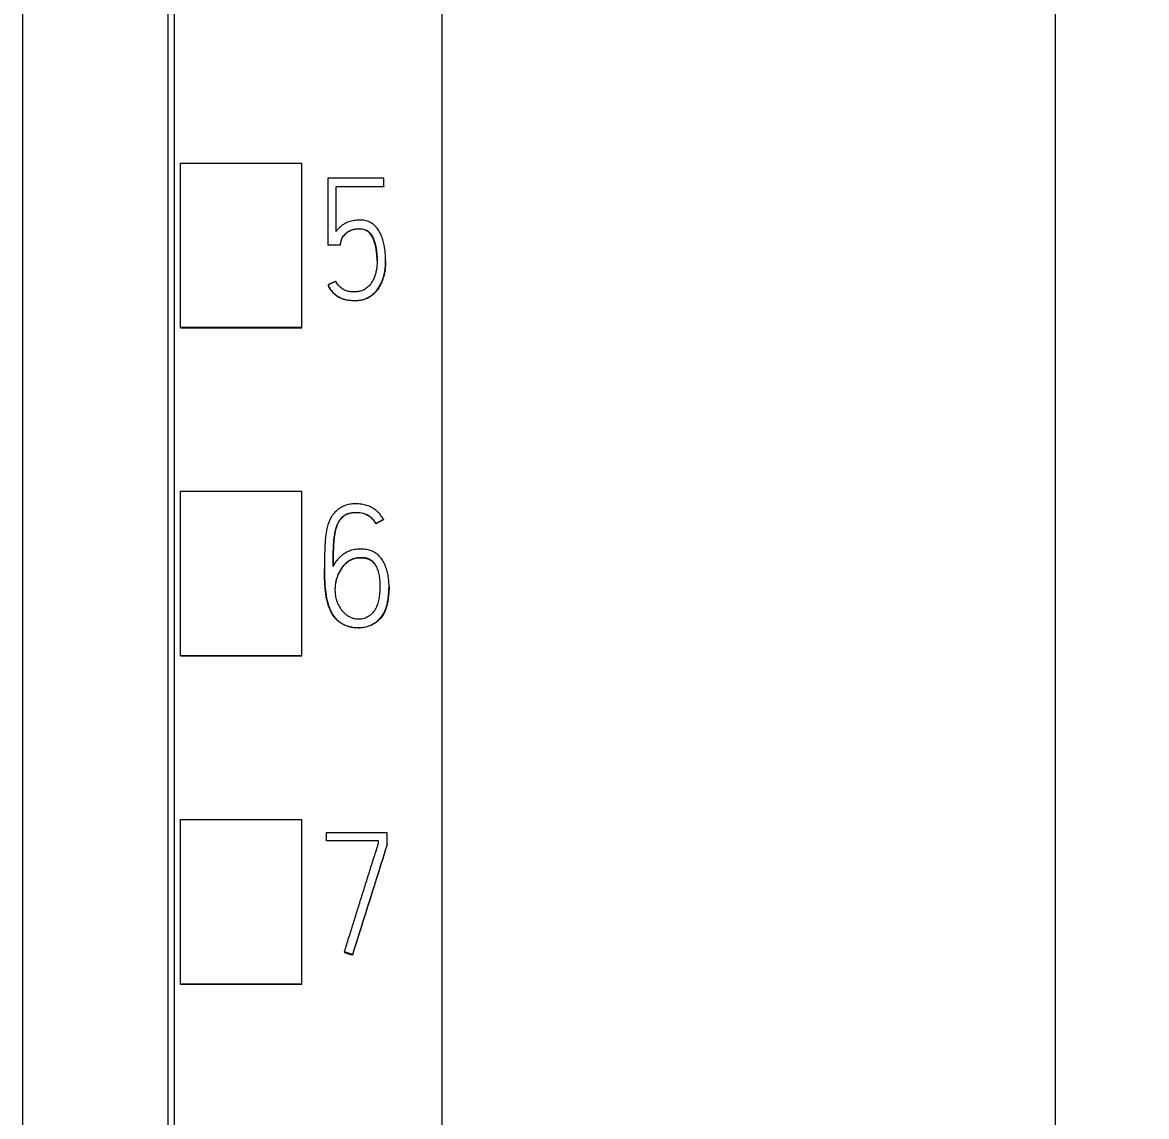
# Model space of a CAD drawing. Header units: millimetres. Extents: x 0 to 594, y 0 to 420.
# Drawn here: x 263.27 to 281.77, y 259.97 to 277.97 of the extents above; entities that cross this region are included whole.
import ezdxf

# ---------------------------------------------------------------- set-up
doc = ezdxf.new("R2010")
doc.units = ezdxf.units.MM
doc.layers.add('1', color=7, linetype='Continuous')
doc.layers.add('106', color=7, linetype='Continuous')
doc.styles.add('latin_extended', font='simplex.shx')
doc.dimstyles.get("Standard").update_dxf_attribs({"dimtxt": 0.18, "dimasz": 0.18, "dimexe": 0.18, "dimexo": 0.0625, "dimgap": 0.09, "dimtad": 0, "dimtih": 1, "dimtoh": 1, "dimdec": 4, "dimzin": 0, "dimdsep": 46, "dimtxsty": 'Standard', "dimcen": 0.09, "dimadec": 0, "dimazin": 0, "dimtfac": 1, "dimtdec": 4, "dimtofl": 0, "dimtmove": 0, "dimatfit": 3, "dimfxl": 1, "dimtolj": 1, "dimtzin": 0, "dimarcsym": 0})

# ---------------------------------------------------------------- blocks, each defined once
blk = doc.blocks.new('_U1')
at = {"layer": '106', "color": 7, "lineweight": 13}
for p, q in [((265.171041, 372.600565), (281.770981, 372.600565)), ((280.270981, 225.600565), (280.270981, 372.600565)), ((268.571777, 225.600565), (281.770981, 225.600565))]:
    blk.add_line(p, q, dxfattribs=at)
at = {"layer": '106', "color": 7, "lineweight": 25}
for points in [[(280.270981, 372.600565), (280.731765, 369.100567), (279.810197, 369.100564)], [(280.270981, 225.600565), (279.810197, 229.100564), (280.731765, 229.100567)]]:
    blk.add_solid(points, dxfattribs=at)
at = {"layer": '106', "color": 7, "linetype": 'Continuous', "lineweight": 18, "insert": (279.885428, 296.176223), "char_height": 3.5, "attachment_point": 7, "rotation": 90, "line_spacing_factor": 0.963855, "style": 'latin_extended'}
blk.add_mtext('\\W0.6447;147', dxfattribs=at)

msp = doc.modelspace()

# ---------------------------------------------------------------- linework, layer by layer
at = {"layer": '1', "color": 7, "linetype": 'Continuous', "lineweight": 13}
for p, q in [((270.171, 360.281), (270.171, 246.863)), ((265.771, 249.185), (265.771, 358.001)), ((265.871, 272.96), (265.871, 275.661)), ((265.871, 275.661), (267.871, 275.661)), ((267.871, 272.96), (267.871, 275.661)), ((268.295, 275.413), (268.295, 274.315)), ((269.219, 275.413), (268.295, 275.413)), ((269.219, 275.275), (269.219, 275.413)), ((268.434, 274.537), (268.434, 275.275)), ((268.434, 275.275), (269.219, 275.275)), ((269.219, 275.275), (269.219, 275.268)), ((268.295, 274.315), (268.295, 274.309)), ((268.295, 274.315), (268.506, 274.315)), ((269.247, 274.05), (269.247, 274.056)), ((268.301, 273.658), (268.301, 273.651)), ((265.871, 272.95), (265.871, 272.96)), ((265.871, 272.96), (267.871, 272.96)), ((265.871, 272.95), (267.871, 272.95)), ((267.871, 272.95), (267.871, 272.96)), ((265.871, 267.559), (265.871, 270.26)), ((265.871, 270.26), (267.871, 270.26)), ((267.871, 267.559), (267.871, 270.26)), ((269.085, 269.731), (269.085, 269.725)), ((269.212, 269.798), (269.212, 269.791)), ((268.241, 268.991), (268.241, 268.985)), ((269.304, 268.691), (269.304, 268.697)), ((265.871, 267.55), (265.871, 267.559)), ((265.871, 267.559), (267.871, 267.559)), ((265.871, 267.55), (267.871, 267.55)), ((267.871, 267.55), (267.871, 267.559)), ((265.871, 262.157), (265.871, 264.858)), ((265.871, 264.858), (267.871, 264.858)), ((267.871, 262.157), (267.871, 264.858)), ((268.272, 264.507), (268.272, 264.648)), ((268.272, 264.648), (269.27, 264.648)), ((269.27, 264.648), (269.27, 264.446)), ((269.132, 264.507), (268.272, 264.507)), ((269.132, 264.468), (269.132, 264.507)), ((269.27, 264.446), (269.27, 264.439)), ((268.569, 262.681), (268.569, 262.674)), ((268.702, 262.636), (268.702, 262.63)), ((265.871, 262.15), (265.871, 262.157)), ((265.871, 262.157), (267.871, 262.157)), ((265.871, 262.15), (267.871, 262.15)), ((267.871, 262.15), (267.871, 262.157))]:
    msp.add_line(p, q, dxfattribs=at)
for centre, major_axis, ratio, start_param, end_param in [((281.313, 240.489), (314.693, 1002.461), 0.017767, 1.552474, 1.55428), ((281.048, 240.994), (311.246, 991.457), 0.017574, 1.552664, 1.55449)]:
    msp.add_ellipse(centre, major_axis=major_axis, ratio=ratio, start_param=start_param, end_param=end_param, dxfattribs=at)
for points, knots in [([(265.671, 248.9), (265.671, 252.241), (265.671, 260.206), (265.671, 272.845), (265.671, 288.332), (265.671, 302.626), (265.671, 316.836), (265.671, 331.402), (265.671, 345.572), (265.671, 355.142), (265.671, 358.186)], [0, 0, 0, 0, 0.091483, 0.21812, 0.346206, 0.515858, 0.610111, 0.736264, 0.916066, 1, 1, 1, 1]), ([(263.271, 355.121), (263.271, 353.098), (263.271, 344.549), (263.271, 331.402), (263.271, 316.836), (263.271, 302.626), (263.271, 288.332), (263.271, 272.845), (263.271, 260.087), (263.271, 251.205), (263.271, 246.948), (263.271, 246.15)], [0, 0, 0, 0, 0.055935, 0.236292, 0.362833, 0.457376, 0.627551, 0.756032, 0.883059, 0.978086, 1, 1, 1, 1]), ([(268.301, 273.658), (268.313, 273.631), (268.327, 273.606), (268.351, 273.57), (268.359, 273.558), (268.378, 273.536), (268.389, 273.525), (268.41, 273.506), (268.421, 273.496), (268.445, 273.479), (268.457, 273.471), (268.481, 273.456), (268.494, 273.449), (268.521, 273.437), (268.534, 273.432), (268.562, 273.422), (268.576, 273.418), (268.604, 273.411), (268.619, 273.409), (268.648, 273.405), (268.662, 273.404), (268.684, 273.402), (268.692, 273.402), (268.706, 273.401), (268.713, 273.401), (268.735, 273.4), (268.75, 273.4), (268.779, 273.4), (268.794, 273.401), (268.823, 273.405), (268.838, 273.407), (268.866, 273.413), (268.881, 273.417), (268.922, 273.431), (268.949, 273.443), (268.988, 273.465), (269, 273.473), (269.024, 273.49), (269.036, 273.499), (269.057, 273.518), (269.068, 273.528), (269.088, 273.55), (269.098, 273.561), (269.125, 273.596), (269.14, 273.621), (269.161, 273.659), (269.168, 273.672), (269.18, 273.699), (269.186, 273.712), (269.202, 273.753), (269.211, 273.781), (269.226, 273.838), (269.232, 273.866), (269.238, 273.909), (269.24, 273.924), (269.243, 273.953), (269.244, 273.968), (269.247, 274.012), (269.247, 274.041), (269.247, 274.099), (269.244, 274.158), (269.239, 274.216), (269.231, 274.274), (269.226, 274.302), (269.217, 274.345), (269.213, 274.36), (269.206, 274.388), (269.202, 274.402), (269.188, 274.444), (269.177, 274.472), (269.158, 274.511), (269.151, 274.524), (269.136, 274.55), (269.128, 274.562), (269.102, 274.597), (269.083, 274.619), (269.038, 274.659), (269.014, 274.675), (268.974, 274.695), (268.96, 274.7), (268.932, 274.709), (268.918, 274.713), (268.889, 274.718), (268.874, 274.72), (268.845, 274.723), (268.83, 274.723), (268.8, 274.722), (268.786, 274.722), (268.757, 274.719), (268.742, 274.718), (268.713, 274.713), (268.699, 274.71), (268.67, 274.703), (268.656, 274.699), (268.628, 274.689), (268.614, 274.684), (268.588, 274.671), (268.575, 274.664), (268.55, 274.649), (268.537, 274.641), (268.514, 274.623), (268.503, 274.613), (268.481, 274.593), (268.471, 274.583), (268.452, 274.561), (268.443, 274.549), (268.434, 274.537)], [0, 0, 0, 0, 0.03125, 0.03125, 0.046875, 0.046875, 0.0625, 0.0625, 0.078125, 0.078125, 0.09375, 0.09375, 0.109375, 0.109375, 0.125, 0.125, 0.140625, 0.140625, 0.15625, 0.15625, 0.171875, 0.171875, 0.179687, 0.179687, 0.1875, 0.1875, 0.203125, 0.203125, 0.21875, 0.21875, 0.234375, 0.234375, 0.25, 0.25, 0.28125, 0.28125, 0.296875, 0.296875, 0.3125, 0.3125, 0.328125, 0.328125, 0.34375, 0.34375, 0.375, 0.375, 0.390625, 0.390625, 0.40625, 0.40625, 0.4375, 0.4375, 0.46875, 0.46875, 0.484375, 0.484375, 0.5, 0.5, 0.53125, 0.53125, 0.5625, 0.59375, 0.59375, 0.625, 0.625, 0.640625, 0.640625, 0.65625, 0.65625, 0.6875, 0.6875, 0.703125, 0.703125, 0.71875, 0.71875, 0.75, 0.75, 0.78125, 0.78125, 0.796875, 0.796875, 0.8125, 0.8125, 0.828125, 0.828125, 0.84375, 0.84375, 0.859375, 0.859375, 0.875, 0.875, 0.890625, 0.890625, 0.90625, 0.90625, 0.921875, 0.921875, 0.9375, 0.9375, 0.953125, 0.953125, 0.96875, 0.96875, 0.984375, 0.984375, 1, 1, 1, 1]), ([(268.506, 274.315), (268.507, 274.338), (268.51, 274.361), (268.519, 274.395), (268.523, 274.406), (268.532, 274.427), (268.537, 274.438), (268.55, 274.457), (268.557, 274.466), (268.568, 274.48), (268.572, 274.484), (268.58, 274.492), (268.584, 274.496), (268.605, 274.516), (268.624, 274.529), (268.655, 274.546), (268.665, 274.551), (268.686, 274.56), (268.697, 274.564), (268.731, 274.574), (268.754, 274.578), (268.788, 274.581), (268.8, 274.582), (268.823, 274.581), (268.835, 274.581), (268.869, 274.577), (268.892, 274.573), (268.919, 274.562), (268.925, 274.56), (268.935, 274.555), (268.94, 274.552), (268.955, 274.543), (268.964, 274.536), (268.977, 274.524), (268.981, 274.52), (268.989, 274.512), (269, 274.498), (269.01, 274.484), (269.022, 274.465), (269.028, 274.455), (269.038, 274.434), (269.043, 274.423), (269.056, 274.391), (269.064, 274.37), (269.077, 274.326), (269.083, 274.303), (269.089, 274.27), (269.092, 274.258), (269.095, 274.235), (269.1, 274.201), (269.103, 274.167), (269.106, 274.122), (269.107, 274.099), (269.108, 274.031), (269.106, 273.985), (269.099, 273.928), (269.097, 273.917), (269.093, 273.894), (269.091, 273.883), (269.084, 273.849), (269.078, 273.826), (269.063, 273.783), (269.054, 273.761), (269.033, 273.72), (269.021, 273.7), (268.995, 273.662), (268.98, 273.645), (268.955, 273.62), (268.946, 273.613), (268.928, 273.598), (268.919, 273.591), (268.899, 273.579), (268.889, 273.574), (268.868, 273.564), (268.857, 273.56), (268.824, 273.55), (268.801, 273.546), (268.766, 273.542), (268.754, 273.542), (268.731, 273.541), (268.72, 273.541), (268.685, 273.542), (268.662, 273.544), (268.628, 273.551), (268.617, 273.554), (268.595, 273.561), (268.584, 273.566), (268.563, 273.575), (268.552, 273.581), (268.532, 273.593), (268.523, 273.599), (268.495, 273.621), (268.479, 273.637), (268.457, 273.665), (268.451, 273.675), (268.439, 273.695), (268.433, 273.705), (268.428, 273.716)], [0, 0, 0, 0, 0.03125, 0.03125, 0.046875, 0.046875, 0.0625, 0.0625, 0.078125, 0.078125, 0.085937, 0.085937, 0.09375, 0.09375, 0.125, 0.125, 0.140625, 0.140625, 0.15625, 0.15625, 0.1875, 0.1875, 0.203125, 0.203125, 0.21875, 0.21875, 0.25, 0.25, 0.257812, 0.257812, 0.265625, 0.265625, 0.28125, 0.28125, 0.289062, 0.289062, 0.296875, 0.3125, 0.3125, 0.328125, 0.328125, 0.34375, 0.34375, 0.375, 0.375, 0.40625, 0.40625, 0.421875, 0.421875, 0.4375, 0.46875, 0.46875, 0.5, 0.5, 0.5625, 0.5625, 0.578125, 0.578125, 0.59375, 0.59375, 0.625, 0.625, 0.65625, 0.65625, 0.6875, 0.6875, 0.71875, 0.71875, 0.734375, 0.734375, 0.75, 0.75, 0.765625, 0.765625, 0.78125, 0.78125, 0.8125, 0.8125, 0.828125, 0.828125, 0.84375, 0.84375, 0.875, 0.875, 0.890625, 0.890625, 0.90625, 0.90625, 0.921875, 0.921875, 0.9375, 0.9375, 0.96875, 0.96875, 0.984375, 0.984375, 1, 1, 1, 1]), ([(269.107, 274.051), (269.107, 274.056), (269.107, 274.061), (269.107, 274.089), (269.106, 274.112), (269.103, 274.157), (269.101, 274.18), (269.093, 274.248), (269.085, 274.293), (269.065, 274.36), (269.058, 274.381), (269.04, 274.424), (269.03, 274.445), (269.012, 274.474), (269.006, 274.484), (268.991, 274.503), (268.984, 274.511), (268.967, 274.527), (268.958, 274.535), (268.943, 274.544), (268.938, 274.547), (268.927, 274.552), (268.922, 274.555), (268.906, 274.561), (268.895, 274.565), (268.872, 274.57), (268.86, 274.572), (268.837, 274.574), (268.826, 274.575), (268.802, 274.575), (268.791, 274.575), (268.768, 274.573), (268.756, 274.572), (268.733, 274.568), (268.699, 274.56), (268.667, 274.547), (268.636, 274.53), (268.626, 274.524), (268.607, 274.51), (268.598, 274.503), (268.581, 274.487), (268.573, 274.479), (268.562, 274.466), (268.558, 274.462), (268.555, 274.457)], [0, 0, 0, 0, 0.015803, 0.015803, 0.087472, 0.087472, 0.159141, 0.159141, 0.30248, 0.30248, 0.374149, 0.374149, 0.445818, 0.445818, 0.481653, 0.481653, 0.517487, 0.517487, 0.553322, 0.553322, 0.571239, 0.571239, 0.589156, 0.589156, 0.624991, 0.624991, 0.660826, 0.660826, 0.69666, 0.69666, 0.732495, 0.732495, 0.768329, 0.768329, 0.804164, 0.875833, 0.875833, 0.911668, 0.911668, 0.947502, 0.947502, 0.983337, 0.983337, 1, 1, 1, 1]), ([(269.247, 274.05), (269.247, 274.028), (269.246, 274.007), (269.244, 273.956), (269.242, 273.928), (269.236, 273.884), (269.233, 273.87), (269.228, 273.841), (269.225, 273.826), (269.214, 273.784), (269.205, 273.756), (269.184, 273.701), (269.172, 273.674), (269.145, 273.622), (269.129, 273.597), (269.103, 273.562), (269.094, 273.551), (269.074, 273.529), (269.064, 273.518), (269.031, 273.488), (269.008, 273.47), (268.97, 273.448), (268.957, 273.441), (268.93, 273.429), (268.916, 273.423), (268.875, 273.409), (268.846, 273.402), (268.802, 273.396), (268.788, 273.395), (268.758, 273.393), (268.743, 273.393), (268.714, 273.394), (268.7, 273.395), (268.67, 273.397), (268.656, 273.398), (268.626, 273.401), (268.612, 273.404), (268.583, 273.41), (268.569, 273.414), (268.541, 273.423), (268.527, 273.428), (268.5, 273.44), (268.487, 273.447), (268.461, 273.462), (268.449, 273.47), (268.425, 273.487), (268.413, 273.497), (268.391, 273.516), (268.381, 273.527), (268.362, 273.549), (268.353, 273.561), (268.328, 273.598), (268.313, 273.624), (268.301, 273.651)], [0, 0, 0, 0, 0.044434, 0.044434, 0.104157, 0.104157, 0.134018, 0.134018, 0.16388, 0.16388, 0.223602, 0.223602, 0.283325, 0.283325, 0.343048, 0.343048, 0.37291, 0.37291, 0.402771, 0.402771, 0.462494, 0.462494, 0.492355, 0.492355, 0.522217, 0.522217, 0.58194, 0.58194, 0.611801, 0.611801, 0.641663, 0.641663, 0.671524, 0.671524, 0.701386, 0.701386, 0.731247, 0.731247, 0.761108, 0.761108, 0.79097, 0.79097, 0.820831, 0.820831, 0.850693, 0.850693, 0.880554, 0.880554, 0.910416, 0.910416, 0.940277, 0.940277, 1, 1, 1, 1]), ([(269.212, 269.798), (269.198, 269.823), (269.182, 269.847), (269.155, 269.881), (269.146, 269.892), (269.126, 269.913), (269.116, 269.924), (269.083, 269.953), (269.06, 269.97), (269.023, 269.992), (269.01, 269.998), (268.983, 270.01), (268.97, 270.016), (268.929, 270.03), (268.901, 270.037), (268.859, 270.045), (268.844, 270.047), (268.815, 270.051), (268.801, 270.052), (268.758, 270.054), (268.729, 270.054), (268.686, 270.05), (268.671, 270.048), (268.643, 270.043), (268.629, 270.04), (268.586, 270.029), (268.56, 270.019), (268.521, 269.999), (268.509, 269.992), (268.484, 269.976), (268.472, 269.967), (268.438, 269.94), (268.418, 269.92), (268.389, 269.887), (268.38, 269.875), (268.363, 269.852), (268.356, 269.84), (268.334, 269.802), (268.322, 269.776), (268.301, 269.721), (268.293, 269.694), (268.28, 269.638), (268.274, 269.61), (268.265, 269.553), (268.261, 269.525), (268.252, 269.439), (268.248, 269.382), (268.244, 269.267), (268.243, 269.209), (268.24, 269.037), (268.239, 268.921), (268.245, 268.778), (268.247, 268.749), (268.25, 268.692), (268.253, 268.664), (268.262, 268.578), (268.271, 268.521), (268.288, 268.451), (268.292, 268.437), (268.299, 268.409), (268.304, 268.395), (268.318, 268.354), (268.328, 268.327), (268.346, 268.288), (268.353, 268.275), (268.367, 268.249), (268.374, 268.237), (268.398, 268.2), (268.416, 268.177), (268.446, 268.146), (268.457, 268.136), (268.479, 268.118), (268.491, 268.109), (268.528, 268.085), (268.553, 268.071), (268.593, 268.054), (268.607, 268.049), (268.635, 268.04), (268.649, 268.036), (268.691, 268.026), (268.719, 268.021), (268.763, 268.017), (268.777, 268.016), (268.806, 268.016), (268.821, 268.016), (268.864, 268.019), (268.893, 268.024), (268.935, 268.034), (268.949, 268.038), (268.976, 268.048), (268.99, 268.053), (269.03, 268.071), (269.055, 268.085), (269.091, 268.11), (269.102, 268.118), (269.125, 268.137), (269.135, 268.147), (269.166, 268.178), (269.184, 268.2), (269.208, 268.237), (269.215, 268.249), (269.228, 268.275), (269.234, 268.289), (269.251, 268.329), (269.26, 268.356), (269.271, 268.398), (269.274, 268.412), (269.28, 268.441), (269.282, 268.455), (269.289, 268.498), (269.293, 268.527), (269.302, 268.613), (269.305, 268.671), (269.303, 268.757), (269.301, 268.785), (269.294, 268.843), (269.29, 268.872), (269.277, 268.929), (269.27, 268.957), (269.252, 269.013), (269.241, 269.04), (269.216, 269.093), (269.202, 269.119), (269.169, 269.166), (269.15, 269.189), (269.118, 269.219), (269.106, 269.228), (269.083, 269.245), (269.07, 269.253), (269.044, 269.266), (269.031, 269.273), (269.003, 269.283), (268.989, 269.288), (268.947, 269.299), (268.918, 269.304), (268.874, 269.308), (268.859, 269.309), (268.83, 269.31), (268.816, 269.309), (268.772, 269.307), (268.743, 269.303), (268.7, 269.293), (268.685, 269.289), (268.658, 269.28), (268.644, 269.274), (268.605, 269.257), (268.579, 269.242), (268.543, 269.217), (268.531, 269.208), (268.508, 269.19), (268.498, 269.18), (268.466, 269.15), (268.447, 269.128), (268.412, 269.08), (268.396, 269.055), (268.383, 269.029)], [0, 0, 0, 0, 0.015625, 0.015625, 0.023437, 0.023437, 0.03125, 0.03125, 0.046875, 0.046875, 0.054687, 0.054687, 0.0625, 0.0625, 0.078125, 0.078125, 0.085937, 0.085937, 0.09375, 0.09375, 0.109375, 0.109375, 0.117187, 0.117187, 0.125, 0.125, 0.140625, 0.140625, 0.148437, 0.148437, 0.15625, 0.15625, 0.171875, 0.171875, 0.179687, 0.179687, 0.1875, 0.1875, 0.203125, 0.203125, 0.21875, 0.21875, 0.234375, 0.234375, 0.25, 0.25, 0.28125, 0.28125, 0.3125, 0.3125, 0.375, 0.375, 0.390625, 0.390625, 0.40625, 0.40625, 0.4375, 0.4375, 0.445312, 0.445312, 0.453125, 0.453125, 0.46875, 0.46875, 0.476562, 0.476562, 0.484375, 0.484375, 0.5, 0.5, 0.507812, 0.507812, 0.515625, 0.515625, 0.53125, 0.53125, 0.539062, 0.539062, 0.546875, 0.546875, 0.5625, 0.5625, 0.570312, 0.570312, 0.578125, 0.578125, 0.59375, 0.59375, 0.601562, 0.601562, 0.609375, 0.609375, 0.625, 0.625, 0.632812, 0.632812, 0.640625, 0.640625, 0.65625, 0.65625, 0.664062, 0.664062, 0.671875, 0.671875, 0.6875, 0.6875, 0.695312, 0.695312, 0.703125, 0.703125, 0.71875, 0.71875, 0.75, 0.75, 0.765625, 0.765625, 0.78125, 0.78125, 0.796875, 0.796875, 0.8125, 0.8125, 0.828125, 0.828125, 0.84375, 0.84375, 0.851562, 0.851562, 0.859375, 0.859375, 0.867187, 0.867187, 0.875, 0.875, 0.890625, 0.890625, 0.898437, 0.898437, 0.90625, 0.90625, 0.921875, 0.921875, 0.929687, 0.929687, 0.9375, 0.9375, 0.953125, 0.953125, 0.960937, 0.960937, 0.96875, 0.96875, 0.984375, 0.984375, 1, 1, 1, 1]), ([(268.383, 269.029), (268.383, 269.09), (268.383, 269.151), (268.386, 269.243), (268.386, 269.273), (268.389, 269.334), (268.39, 269.365), (268.394, 269.426), (268.396, 269.456), (268.403, 269.516), (268.408, 269.547), (268.416, 269.592), (268.42, 269.607), (268.427, 269.637), (268.431, 269.652), (268.446, 269.696), (268.457, 269.725), (268.475, 269.759), (268.479, 269.765), (268.487, 269.779), (268.492, 269.785), (268.505, 269.804), (268.515, 269.816), (268.531, 269.833), (268.537, 269.838), (268.548, 269.849), (268.555, 269.854), (268.573, 269.867), (268.587, 269.875), (268.608, 269.885), (268.615, 269.888), (268.629, 269.894), (268.637, 269.896), (268.659, 269.903), (268.674, 269.906), (268.705, 269.911), (268.72, 269.912), (268.751, 269.914), (268.767, 269.914), (268.798, 269.913), (268.813, 269.912), (268.844, 269.908), (268.866, 269.903), (268.888, 269.897), (268.903, 269.892), (268.911, 269.889), (268.932, 269.88), (268.946, 269.873), (268.973, 269.858), (268.986, 269.849), (269.004, 269.835), (269.01, 269.829), (269.021, 269.819), (269.027, 269.813), (269.043, 269.796), (269.052, 269.784), (269.07, 269.759), (269.078, 269.745), (269.085, 269.731)], [0, 0, 0, 0, 0.125, 0.125, 0.1875, 0.1875, 0.25, 0.25, 0.3125, 0.3125, 0.375, 0.375, 0.40625, 0.40625, 0.4375, 0.4375, 0.5, 0.5, 0.515625, 0.515625, 0.53125, 0.53125, 0.5625, 0.5625, 0.578125, 0.578125, 0.59375, 0.59375, 0.625, 0.625, 0.640625, 0.640625, 0.65625, 0.65625, 0.6875, 0.6875, 0.71875, 0.71875, 0.75, 0.75, 0.78125, 0.78125, 0.8125, 0.828125, 0.828125, 0.84375, 0.84375, 0.875, 0.875, 0.90625, 0.90625, 0.921875, 0.921875, 0.9375, 0.9375, 0.96875, 0.96875, 1, 1, 1, 1]), ([(269.085, 269.725), (269.071, 269.753), (269.053, 269.778), (269.028, 269.806), (269.022, 269.812), (269.011, 269.823), (269.005, 269.828), (268.987, 269.842), (268.961, 269.86), (268.934, 269.873), (268.905, 269.885), (268.89, 269.89), (268.86, 269.898), (268.845, 269.901), (268.815, 269.906), (268.799, 269.907), (268.753, 269.909), (268.722, 269.907), (268.676, 269.9), (268.661, 269.897), (268.631, 269.889), (268.617, 269.883), (268.596, 269.873), (268.589, 269.87), (268.576, 269.862), (268.569, 269.858), (268.55, 269.844), (268.532, 269.829), (268.517, 269.812), (268.507, 269.8), (268.502, 269.794), (268.488, 269.775), (268.48, 269.762), (268.465, 269.735), (268.459, 269.721), (268.447, 269.692), (268.442, 269.678), (268.427, 269.633), (268.42, 269.604), (268.408, 269.544), (268.403, 269.513), (268.396, 269.453), (268.394, 269.422), (268.39, 269.361), (268.389, 269.33), (268.386, 269.269), (268.386, 269.238), (268.383, 269.146), (268.383, 269.084), (268.383, 269.023)], [0, 0, 0, 0, 0.0625, 0.0625, 0.078125, 0.078125, 0.09375, 0.09375, 0.125, 0.15625, 0.15625, 0.1875, 0.1875, 0.21875, 0.21875, 0.25, 0.25, 0.3125, 0.3125, 0.34375, 0.34375, 0.375, 0.375, 0.390625, 0.390625, 0.40625, 0.40625, 0.4375, 0.453125, 0.453125, 0.46875, 0.46875, 0.5, 0.5, 0.53125, 0.53125, 0.5625, 0.5625, 0.625, 0.625, 0.6875, 0.6875, 0.75, 0.75, 0.8125, 0.8125, 0.875, 0.875, 1, 1, 1, 1]), ([(268.656, 269.123), (268.681, 269.138), (268.709, 269.148), (268.751, 269.159), (268.766, 269.162), (268.795, 269.166), (268.825, 269.168), (268.854, 269.168), (268.883, 269.166), (268.898, 269.165), (268.927, 269.16), (268.942, 269.156), (268.97, 269.147), (268.983, 269.141), (269.009, 269.127), (269.021, 269.118), (269.043, 269.099), (269.053, 269.088), (269.072, 269.065), (269.08, 269.053), (269.095, 269.028), (269.102, 269.015), (269.12, 268.974), (269.129, 268.947), (269.14, 268.904), (269.143, 268.89), (269.148, 268.861), (269.15, 268.846), (269.155, 268.803), (269.157, 268.774), (269.159, 268.715), (269.16, 268.686), (269.158, 268.599), (269.153, 268.541), (269.135, 268.455), (269.128, 268.426), (269.113, 268.385), (269.108, 268.371), (269.095, 268.344), (269.088, 268.331), (269.065, 268.294), (269.047, 268.271), (269.02, 268.245), (269.015, 268.24), (269.003, 268.231), (268.998, 268.226), (268.98, 268.213), (268.968, 268.205), (268.942, 268.191), (268.929, 268.185), (268.901, 268.174), (268.873, 268.166), (268.844, 268.161), (268.815, 268.159), (268.8, 268.159), (268.77, 268.16), (268.756, 268.162), (268.727, 268.167), (268.713, 268.171), (268.671, 268.185), (268.645, 268.199), (268.608, 268.224), (268.596, 268.233), (268.574, 268.252), (268.553, 268.272), (268.533, 268.294), (268.515, 268.317), (268.506, 268.329), (268.482, 268.366), (268.468, 268.391), (268.451, 268.432), (268.446, 268.446), (268.437, 268.474), (268.433, 268.488), (268.423, 268.531), (268.419, 268.56), (268.415, 268.603), (268.415, 268.618), (268.414, 268.647), (268.414, 268.662), (268.417, 268.706), (268.42, 268.735), (268.431, 268.792), (268.438, 268.821), (268.453, 268.862), (268.458, 268.876), (268.469, 268.903), (268.476, 268.916), (268.496, 268.955), (268.511, 268.98), (268.536, 269.015), (268.545, 269.027), (268.565, 269.049), (268.575, 269.06), (268.607, 269.091), (268.63, 269.109), (268.656, 269.123)], [0, 0, 0, 0, 0.03125, 0.03125, 0.046875, 0.046875, 0.0625, 0.078125, 0.078125, 0.09375, 0.09375, 0.109375, 0.109375, 0.125, 0.125, 0.140625, 0.140625, 0.15625, 0.15625, 0.171875, 0.171875, 0.1875, 0.1875, 0.21875, 0.21875, 0.234375, 0.234375, 0.25, 0.25, 0.28125, 0.28125, 0.3125, 0.3125, 0.375, 0.375, 0.40625, 0.40625, 0.421875, 0.421875, 0.4375, 0.4375, 0.46875, 0.46875, 0.476562, 0.476562, 0.484375, 0.484375, 0.5, 0.5, 0.515625, 0.515625, 0.53125, 0.546875, 0.546875, 0.5625, 0.5625, 0.578125, 0.578125, 0.59375, 0.59375, 0.625, 0.625, 0.640625, 0.640625, 0.65625, 0.671875, 0.671875, 0.6875, 0.6875, 0.71875, 0.71875, 0.734375, 0.734375, 0.75, 0.75, 0.78125, 0.78125, 0.796875, 0.796875, 0.8125, 0.8125, 0.84375, 0.84375, 0.875, 0.875, 0.890625, 0.890625, 0.90625, 0.90625, 0.9375, 0.9375, 0.953125, 0.953125, 0.96875, 0.96875, 1, 1, 1, 1]), ([(268.656, 269.117), (268.63, 269.102), (268.607, 269.084), (268.575, 269.054), (268.565, 269.043), (268.546, 269.021), (268.537, 269.009), (268.511, 268.974), (268.496, 268.949), (268.476, 268.91), (268.469, 268.897), (268.458, 268.87), (268.453, 268.856), (268.438, 268.814), (268.431, 268.786), (268.423, 268.743), (268.421, 268.729), (268.417, 268.699), (268.416, 268.685), (268.415, 268.659), (268.414, 268.649), (268.414, 268.638)], [0, 0, 0, 0, 0.157109, 0.157109, 0.235664, 0.235664, 0.314218, 0.314218, 0.471328, 0.471328, 0.549882, 0.549882, 0.628437, 0.628437, 0.785546, 0.785546, 0.864101, 0.864101, 0.942655, 0.942655, 1, 1, 1, 1]), ([(269.076, 269.052), (269.072, 269.059), (269.067, 269.065), (269.052, 269.083), (269.042, 269.094), (269.025, 269.108), (269.019, 269.113), (269.007, 269.121), (269.001, 269.125), (268.982, 269.135), (268.969, 269.141), (268.94, 269.15), (268.926, 269.154), (268.897, 269.159), (268.883, 269.16), (268.854, 269.162), (268.839, 269.162), (268.795, 269.16), (268.766, 269.156), (268.723, 269.146), (268.709, 269.141), (268.689, 269.133), (268.682, 269.13), (268.669, 269.124), (268.662, 269.121), (268.656, 269.117)], [0, 0, 0, 0, 0.053658, 0.053658, 0.148292, 0.148292, 0.195609, 0.195609, 0.242926, 0.242926, 0.33756, 0.33756, 0.432195, 0.432195, 0.526829, 0.526829, 0.621463, 0.621463, 0.810732, 0.810732, 0.905366, 0.905366, 0.952683, 0.952683, 1, 1, 1, 1]), ([(269.304, 268.692), (269.304, 268.645), (269.301, 268.599), (269.294, 268.524), (269.29, 268.496), (269.283, 268.453), (269.281, 268.438), (269.275, 268.41), (269.272, 268.396), (269.261, 268.353), (269.252, 268.326), (269.236, 268.285), (269.23, 268.272), (269.217, 268.246), (269.209, 268.233), (269.186, 268.196), (269.168, 268.174), (269.138, 268.143), (269.127, 268.133), (269.105, 268.114), (269.093, 268.105), (269.057, 268.08), (269.032, 268.066), (268.992, 268.048), (268.979, 268.043), (268.951, 268.033), (268.937, 268.029), (268.895, 268.018), (268.867, 268.014), (268.823, 268.01), (268.808, 268.01), (268.779, 268.01), (268.765, 268.011), (268.721, 268.015), (268.693, 268.019), (268.65, 268.03), (268.636, 268.034), (268.609, 268.043), (268.595, 268.048), (268.555, 268.064), (268.53, 268.078), (268.499, 268.097), (268.493, 268.101), (268.482, 268.11), (268.476, 268.115), (268.459, 268.128), (268.448, 268.138), (268.418, 268.169), (268.4, 268.192), (268.376, 268.228), (268.368, 268.241), (268.354, 268.266), (268.347, 268.279), (268.329, 268.318), (268.319, 268.345), (268.3, 268.4), (268.292, 268.428), (268.278, 268.484), (268.273, 268.513), (268.263, 268.57), (268.255, 268.627), (268.251, 268.684), (268.247, 268.741), (268.245, 268.77), (268.241, 268.861), (268.241, 268.923), (268.241, 268.985)], [0, 0, 0, 0, 0.061997, 0.061997, 0.100843, 0.100843, 0.120266, 0.120266, 0.139688, 0.139688, 0.178534, 0.178534, 0.197957, 0.197957, 0.217379, 0.217379, 0.256225, 0.256225, 0.275648, 0.275648, 0.295071, 0.295071, 0.333916, 0.333916, 0.353339, 0.353339, 0.372762, 0.372762, 0.411607, 0.411607, 0.43103, 0.43103, 0.450453, 0.450453, 0.489298, 0.489298, 0.508721, 0.508721, 0.528144, 0.528144, 0.566989, 0.566989, 0.5767, 0.5767, 0.586412, 0.586412, 0.605835, 0.605835, 0.64468, 0.64468, 0.664103, 0.664103, 0.683526, 0.683526, 0.722371, 0.722371, 0.761217, 0.761217, 0.800062, 0.800062, 0.838908, 0.877753, 0.877753, 0.916599, 0.916599, 1, 1, 1, 1]), ([(268.569, 262.681), (268.615, 262.83), (268.662, 262.978), (268.732, 263.202), (268.756, 263.277), (268.802, 263.426), (268.825, 263.5), (268.86, 263.612), (268.872, 263.649), (268.896, 263.724), (268.907, 263.761), (268.943, 263.873), (268.966, 263.947), (269.013, 264.096), (269.036, 264.171), (269.071, 264.282), (269.083, 264.319), (269.101, 264.375), (269.107, 264.394), (269.116, 264.422), (269.119, 264.431), (269.125, 264.449), (269.128, 264.459), (269.132, 264.468)], [0, 0, 0, 0, 0.25, 0.25, 0.375, 0.375, 0.5, 0.5, 0.5625, 0.5625, 0.625, 0.625, 0.75, 0.75, 0.875, 0.875, 0.9375, 0.9375, 0.96875, 0.96875, 0.984375, 0.984375, 1, 1, 1, 1])]:
    msp.add_open_spline(points, degree=3, knots=knots, dxfattribs=at)
for points, weights in [([(268.428, 273.716), (268.365, 273.687), (268.301, 273.658)], [0.499999869056, 0.500000130944, 0.499999869056]), ([(269.085, 269.731), (269.148, 269.764), (269.212, 269.798)], [0.499999836984, 0.500000163016, 0.499999836984]), ([(269.212, 269.791), (269.148, 269.758), (269.085, 269.725)], [0.500000111379, 0.499999888621, 0.500000111379]), ([(268.702, 262.636), (268.635, 262.658), (268.569, 262.681)], [0.500000361581, 0.499999638419, 0.500000361581]), ([(268.569, 262.674), (268.635, 262.652), (268.702, 262.63)], [0.500000013202, 0.499999986798, 0.500000013202])]:
    msp.add_rational_spline(points, weights, degree=2, dxfattribs=at)

# ---------------------------------------------------------------- dimensions: what is measured, and where the dimension line sits
at = {"layer": '106', "color": 7, "linetype": 'Continuous', "lineweight": 18}
dim = msp.add_linear_dim(base=(280.271, 372.601), p1=(268.572, 225.601), p2=(265.171, 372.601), angle=90, dimstyle='Standard', override={"dimtxt": 3.5, "dimasz": 3.5, "dimexe": 1.5, "dimexo": 0, "dimgap": 1.75, "dimtad": 1, "dimtih": 0, "dimtoh": 0, "dimdec": 1, "dimlfac": 1, "dimzin": 8, "dimdsep": 44, "dimlunit": 2, "dimtxsty": 'latin_extended', "dimsah": 1, "dimse1": 0, "dimse2": 0, "dimsd1": 0, "dimsd2": 0, "dimclrd": 7, "dimclre": 7, "dimclrt": 7, "dimtol": 0, "dimtm": -0.2, "dimtfac": 0.714286, "dimtdec": 2, "dimtofl": 1, "dimtmove": 0, "dimtzin": 8, "dimlwd": 13, "dimlwe": 13}, dxfattribs=at)
dim.commit()
dim.dimension.update_dxf_attribs({"geometry": '_U1', "text_midpoint": (280.271, 299.101), "dimtype": 160})

doc.saveas('drawing.dxf')
